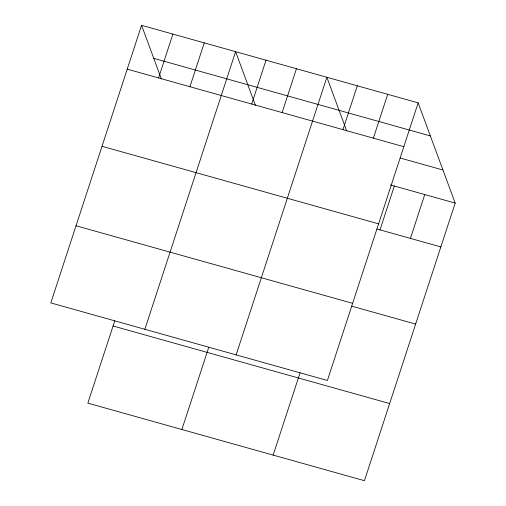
<?xml version="1.0" encoding="UTF-8"?>
<svg xmlns="http://www.w3.org/2000/svg" width="506" height="506" viewBox="0 0 506 506"><rect width="100%" height="100%" fill="white"/><g stroke="black" fill="none" stroke-linecap="round" stroke-linejoin="round"><path stroke-width="0.76" d="M141.56 25.3L50.821 302.911L327.407 380.474L418.146 102.857L141.56 25.3L161.389 78.961M158.574 77.93L172.907 34.092M189.921 86.722L204.253 42.877M114.754 320.848L87.854 403.143L364.44 480.7L455.179 203.089L418.146 102.857M144.861 329.279L235.6 51.669L255.429 105.337M251.697 104.046L266.023 60.201M282.12 112.579L296.446 68.734M181.894 429.512L208.795 347.217M236.138 354.877L326.87 77.266L346.699 130.927M342.967 129.637L357.299 85.799M373.39 138.17L387.722 94.325M273.164 455.103L300.064 372.808M380 229.869L394.326 186.025M410.423 238.402L424.755 194.557M153.78 58.373L430.366 135.937M127.234 69.145L403.813 146.702M400.36 158.068L442.959 170.01M390.524 184.956L455.179 203.089M102.016 146.285L378.602 223.848M376.957 229.016L440.846 246.928M76.039 225.771L352.625 303.328M351.74 306.155L415.635 324.074M113.072 325.997L389.652 403.554"/></g></svg>
